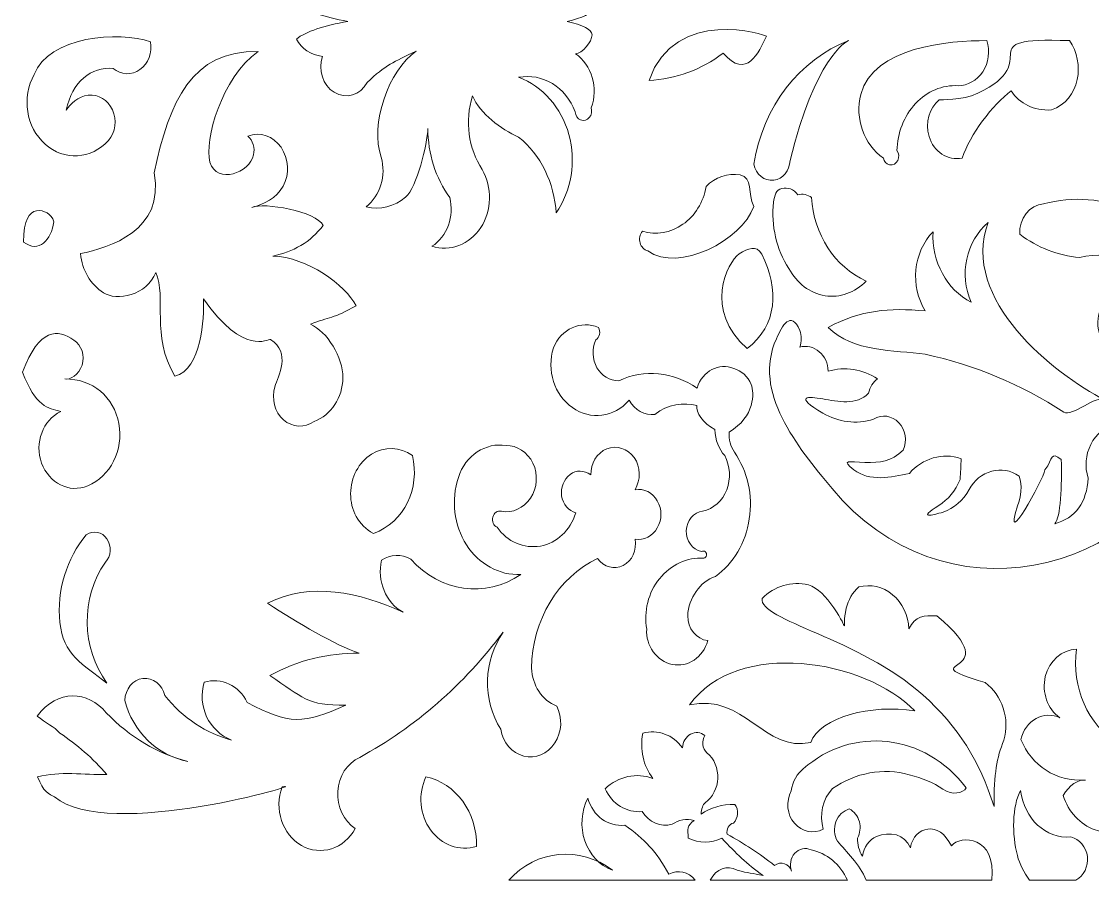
# Model space of a CAD drawing. Header units: millimetres. Extents: x -1201 to 1212, y -594 to 594.
# Drawn here: x -1201 to -465, y -594 to 0 of the extents above; entities that cross this region are included whole.
import ezdxf

# ---------------------------------------------------------------- set-up
doc = ezdxf.new("R2010")
doc.units = ezdxf.units.MM
doc.header["$MEASUREMENT"] = 0
doc.layers.add('Layer 1', color=7, linetype='Continuous')

msp = doc.modelspace()

# ---------------------------------------------------------------- linework, layer by layer
at = {"layer": 'Layer 1', "color": 250, "lineweight": 20}
for points, knots in [([(-1011.9786, -12.1983), (-1008.2227, -18.8977), (-1002.2164, -23.0857), (-994.0789, -24.0624), (-996.9584, -33.1348), (-993.9539, -44.0188), (-985.9443, -48.7646), (-977.9321, -53.7875), (-967.9166, -50.7182), (-963.4097, -42.0652), (-950.643, -29.7851), (-945.2794, -28.0216), (-929.7554, -20.4872), (-948.2811, -33.325), (-961.9104, -70.8133), (-953.6476, -93.423), (-950.1424, -105.9835), (-954.3988, -119.6596), (-963.9106, -127.4744), (-954.3988, -129.7054), (-944.6339, -127.194), (-936.8719, -120.775), (-929.3633, -114.0756), (-921.8518, -84.4926), (-921.6014, -73.6053), (-921.6014, -90.9115), (-916.3434, -107.6567), (-906.5783, -121.0556), (-903.3261, -133.8934), (-908.331, -147.8468), (-918.847, -154.5461), (-906.3279, -158.4569), (-893.0605, -153.4306), (-885.2987, -141.7083), (-877.5395, -129.986), (-877.2863, -114.0756), (-884.297, -101.7956), (-893.8116, -87.2813), (-896.3154, -68.5823), (-891.0573, -51.276), (-885.3932, -63.627), (-871.6554, -74.0244), (-859.2615, -79.4664), (-843.9909, -91.7464), (-834.7267, -111.0065), (-833.4749, -131.6592), (-822.9615, -116.3099), (-819.7066, -96.2117), (-824.7142, -77.7931), (-829.9723, -59.0909), (-842.7389, -44.5767), (-859.2615, -38.4383), (-842.9893, -35.3657), (-826.7145, -45.1344), (-820.4577, -62.1602), (-820.2072, -64.6716), (-818.7049, -66.9057), (-816.7019, -67.7408), (-814.4484, -68.5823), (-812.1949, -68.0213), (-810.6955, -66.0708), (-809.1904, -64.3943), (-808.6897, -61.6023), (-809.4407, -59.3714), (-804.1855, -45.6921), (-808.9429, -30.0623), (-820.2072, -22.2474), (-815.514, -22.2474), (-808.8372, -14.1656), (-808.8372, -9.2065), (-808.8372, -5.5221), (-815.3054, -2.4413), (-825.9325, -0.0458), (-815.3054, 2.3496), (-808.8372, 5.4298), (-808.8372, 9.1142), (-808.8372, 14.0732), (-815.514, 22.1551), (-820.2072, 22.1551), (-808.9429, 29.97), (-804.1855, 45.5998), (-809.4407, 59.279), (-808.6897, 61.5101), (-809.1904, 64.3021), (-810.6955, 65.9784), (-812.1949, 67.929), (-814.4484, 68.4899), (-816.7019, 67.6485), (-818.7049, 66.8135), (-820.2072, 64.5793), (-820.4577, 62.0678), (-826.7145, 45.0421), (-842.9893, 35.2734), (-859.2615, 38.3459), (-842.7389, 44.4844), (-829.9723, 58.9986), (-824.7142, 77.7009), (-819.7066, 96.1195), (-822.9615, 116.2175), (-833.4749, 131.5669), (-834.7267, 110.9141), (-843.9909, 91.6542), (-859.2615, 79.3741), (-871.6554, 73.932), (-885.3932, 63.5348), (-891.0573, 51.1838), (-896.3154, 68.4899), (-893.8116, 87.1889), (-884.297, 101.7033), (-877.2863, 113.9833), (-877.5395, 129.8937), (-885.2987, 141.6161), (-893.0605, 153.3384), (-906.3279, 158.3645), (-918.847, 154.4538), (-908.331, 147.7545), (-903.3261, 133.8011), (-906.5783, 120.9634), (-916.3434, 107.5644), (-921.6014, 90.8192), (-921.6014, 73.513), (-921.8518, 84.4003), (-929.3633, 113.9833), (-936.8719, 120.6828), (-944.6339, 127.1017), (-954.3988, 129.6131), (-963.9106, 127.3822), (-954.3988, 119.5674), (-950.1424, 105.8912), (-953.6476, 93.3308), (-961.9104, 70.721), (-948.2811, 33.2326), (-929.7554, 20.3949), (-945.2794, 27.9292), (-950.643, 29.6928), (-963.4097, 41.973), (-967.9166, 50.626), (-977.9321, 53.6952), (-985.9443, 48.6723), (-993.9539, 43.9266), (-996.9584, 33.0424), (-994.0789, 23.9701), (-1002.2164, 22.9934), (-1008.2227, 18.8054), (-1011.9786, 12.106), (-1005.4299, 6.8575), (-992.6745, 2.8467), (-976.6311, -0.0458), (-992.6745, -2.9385), (-1005.4299, -6.9499), (-1011.9786, -12.1983)], [0, 0, 0, 0, 0.02, 0.02, 0.02, 0.04, 0.04, 0.04, 0.06, 0.06, 0.06, 0.08, 0.08, 0.08, 0.1, 0.1, 0.1, 0.12, 0.12, 0.12, 0.14, 0.14, 0.14, 0.16, 0.16, 0.16, 0.18, 0.18, 0.18, 0.2, 0.2, 0.2, 0.22, 0.22, 0.22, 0.24, 0.24, 0.24, 0.26, 0.26, 0.26, 0.28, 0.28, 0.28, 0.3, 0.3, 0.3, 0.32, 0.32, 0.32, 0.34, 0.34, 0.34, 0.36, 0.36, 0.36, 0.38, 0.38, 0.38, 0.4, 0.4, 0.4, 0.42, 0.42, 0.42, 0.44, 0.44, 0.44, 0.46, 0.46, 0.46, 0.48, 0.48, 0.48, 0.5, 0.5, 0.5, 0.52, 0.52, 0.52, 0.54, 0.54, 0.54, 0.56, 0.56, 0.56, 0.58, 0.58, 0.58, 0.6, 0.6, 0.6, 0.62, 0.62, 0.62, 0.64, 0.64, 0.64, 0.66, 0.66, 0.66, 0.68, 0.68, 0.68, 0.7, 0.7, 0.7, 0.72, 0.72, 0.72, 0.74, 0.74, 0.74, 0.76, 0.76, 0.76, 0.78, 0.78, 0.78, 0.8, 0.8, 0.8, 0.82, 0.82, 0.82, 0.84, 0.84, 0.84, 0.86, 0.86, 0.86, 0.88, 0.88, 0.88, 0.9, 0.9, 0.9, 0.92, 0.92, 0.92, 0.94, 0.94, 0.94, 0.96, 0.96, 0.96, 0.98, 0.98, 0.98, 1, 1, 1, 1]), ([(-769.6822, 40.5317), (-751.393, 39.6355), (-733.7743, 33.0876), (-718.8238, 21.7779), (-702.3847, 40.2674), (-694.373, 21.2714), (-689.0226, 10.1975), (-688.4697, 9.0527), (-751.9256, -10.824), (-769.6822, 40.5317)], [0, 0, 0, 0, 0.33333333, 0.33333333, 0.33333333, 0.66666667, 0.66666667, 0.66666667, 1, 1, 1, 1]), ([(-769.6822, -40.6241), (-751.393, -39.7277), (-733.7743, -33.1799), (-718.8238, -21.8702), (-702.3847, -40.3598), (-694.373, -21.3637), (-689.0226, -10.2897), (-688.4697, -9.1451), (-751.9256, 10.7317), (-769.6822, -40.6241)], [0, 0, 0, 0, 0.33333333, 0.33333333, 0.33333333, 0.66666667, 0.66666667, 0.66666667, 1, 1, 1, 1]), ([(-1192.0403, -36.4555), (-1200.851, -52.2303), (-1197.6488, -72.7671), (-1184.5649, -84.3732), (-1171.4838, -95.9859), (-1152.7969, -94.7931), (-1141.0483, -81.8457), (-1136.2411, -76.0425), (-1135.1755, -68.0051), (-1138.3776, -60.8608), (-1141.3154, -54.0164), (-1147.9895, -49.8478), (-1154.9307, -50.7408), (-1161.8719, -51.3373), (-1167.4804, -56.9922), (-1170.015, -61.0092), (-1166.1451, -41.5138), (-1152.7969, -31.0971), (-1137.8462, -32.2868), (-1132.5046, -36.752), (-1125.0294, -37.3485), (-1119.4237, -33.1799), (-1113.5507, -29.0146), (-1110.8799, -21.5737), (-1112.2153, -14.1327), (-1133.6158, -6.123), (-1182.6055, -10.493), (-1192.0403, -36.4555)], [0, 0, 0, 0, 0.11111111, 0.11111111, 0.11111111, 0.22222222, 0.22222222, 0.22222222, 0.33333333, 0.33333333, 0.33333333, 0.44444444, 0.44444444, 0.44444444, 0.55555556, 0.55555556, 0.55555556, 0.66666667, 0.66666667, 0.66666667, 0.77777778, 0.77777778, 0.77777778, 0.88888889, 0.88888889, 0.88888889, 1, 1, 1, 1]), ([(-632.4588, -13.2397), (-666.3663, -26.0388), (-691.4602, -58.7782), (-697.6003, -98.217), (-696.2649, -105.2097), (-690.3919, -109.9716), (-683.9877, -109.0817), (-677.845, -108.4854), (-673.0403, -102.5306), (-672.7732, -95.6862), (-655.8709, -26.1007), (-634.3005, -13.5041), (-632.4588, -13.2397)], [0, 0, 0, 0, 0.25, 0.25, 0.25, 0.5, 0.5, 0.5, 0.75, 0.75, 0.75, 1, 1, 1, 1]), ([(-537.6833, -13.2397), (-535.2794, -20.3808), (-536.3479, -28.4181), (-540.354, -34.6693), (-544.3573, -40.6241), (-550.7642, -44.1929), (-557.305, -44.1929), (-568.1186, -43.5998), (-578.7961, -48.0617), (-586.5385, -56.399), (-594.5481, -65.0294), (-599.0884, -76.6357), (-599.3553, -88.8384), (-597.7531, -90.6278), (-597.7531, -93.3037), (-598.8212, -95.6862), (-599.8896, -97.7688), (-602.026, -98.9585), (-604.4269, -98.6619), (-606.5637, -98.0687), (-608.4303, -96.2826), (-608.7002, -93.9001), (-622.0456, -84.6731), (-628.4555, -66.8155), (-624.1823, -50.1444), (-615.7966, -17.4138), (-563.3781, -13.2397), (-537.6833, -13.2397)], [0, 0, 0, 0, 0.11111111, 0.11111111, 0.11111111, 0.22222222, 0.22222222, 0.22222222, 0.33333333, 0.33333333, 0.33333333, 0.44444444, 0.44444444, 0.44444444, 0.55555556, 0.55555556, 0.55555556, 0.66666667, 0.66666667, 0.66666667, 0.77777778, 0.77777778, 0.77777778, 0.88888889, 0.88888889, 0.88888889, 1, 1, 1, 1]), ([(-480.8183, -13.2397), (-552.7444, -10.7833), (-495.881, -26.715), (-543.7647, -49.448), (-554.7732, -54.6742), (-569.6655, -53.565), (-570.233, -54.0227), (-577.1353, -59.5842), (-580.2317, -69.643), (-577.1964, -79.0182), (-574.2585, -89.7316), (-564.3795, -95.9859), (-554.5006, -93.9001), (-549.429, -78.1252), (-533.4128, -56.9922), (-520.8631, -47.7652), (-514.9901, -56.6955), (-505.3783, -61.4573), (-493.2318, -60.8608), (-483.2193, -57.2887), (-477.6136, -49.5513), (-475.4769, -40.0276), (-473.6102, -30.8006), (-475.4769, -20.9772), (-480.8183, -13.2397)], [0, 0, 0, 0, 0.125, 0.125, 0.125, 0.25, 0.25, 0.25, 0.375, 0.375, 0.375, 0.5, 0.5, 0.5, 0.625, 0.625, 0.625, 0.75, 0.75, 0.75, 0.875, 0.875, 0.875, 1, 1, 1, 1]), ([(-993.5615, -140.1673), (-998.1659, -130.6888), (-1034.424, -124.0732), (-1042.4752, -127.8613), (-1034.3405, -125.6594), (-1025.744, -121.5133), (-1021.0953, -113.2213), (-1016.4493, -104.9357), (-1017.1476, -94.3127), (-1022.4919, -86.5398), (-1027.8335, -78.77), (-1036.8973, -75.6589), (-1045.2629, -78.77), (-1041.777, -81.8779), (-1040.3831, -87.0588), (-1041.3123, -91.7207), (-1044.2363, -104.1039), (-1066.1364, -112.3638), (-1071.4529, -96.7501), (-1075.1697, -81.8553), (-1063.677, -38.7316), (-1038.1992, -20.6548), (-1083.9777, -20.1389), (-1099.0229, -54.3324), (-1109.7115, -104.0717), (-1102.0164, -143.8232), (-1140.5364, -155.4521), (-1160.2888, -159.5981), (-1159.126, -170.9947), (-1153.3171, -180.8409), (-1144.4869, -186.5408), (-1135.6568, -192.2375), (-1114.4827, -188.5364), (-1108.5292, -172.4424), (-1100.8592, -190.0614), (-1112.196, -215.4243), (-1095.4564, -243.7953), (-1077.1033, -239.0334), (-1075.1668, -203.9599), (-1075.8653, -190.6159), (-1047.8947, -230.2901), (-1031.5947, -218.068), (-1029.7363, -218.587), (-1015.3088, -227.4917), (-1024.5812, -243.8179), (-1026.6732, -251.0492), (-1029.2301, -259.338), (-1026.907, -268.4038), (-1020.8645, -273.8426), (-1014.5909, -279.0266), (-1006.2254, -279.5426), (-999.7182, -274.8807), (-988.0976, -270.4768), (-980.1994, -258.5578), (-979.9658, -244.8301), (-979.7348, -231.0993), (-990.9325, -212.7903), (-1002.3193, -208.1284), (-989.6696, -202.9508), (-986.1641, -204.4144), (-970.8267, -195.3454), (-978.4494, -181.1923), (-1004.3641, -161.9289), (-1028.1839, -161.281), (-1014.3572, -158.56), (-1002.0411, -151.5673), (-993.5615, -140.1673)], [0, 0, 0, 0, 0.04545455, 0.04545455, 0.04545455, 0.09090909, 0.09090909, 0.09090909, 0.13636364, 0.13636364, 0.13636364, 0.18181818, 0.18181818, 0.18181818, 0.22727273, 0.22727273, 0.22727273, 0.27272727, 0.27272727, 0.27272727, 0.31818182, 0.31818182, 0.31818182, 0.36363636, 0.36363636, 0.36363636, 0.40909091, 0.40909091, 0.40909091, 0.45454545, 0.45454545, 0.45454545, 0.5, 0.5, 0.5, 0.54545455, 0.54545455, 0.54545455, 0.59090909, 0.59090909, 0.59090909, 0.63636364, 0.63636364, 0.63636364, 0.68181818, 0.68181818, 0.68181818, 0.72727273, 0.72727273, 0.72727273, 0.77272727, 0.77272727, 0.77272727, 0.81818182, 0.81818182, 0.81818182, 0.86363636, 0.86363636, 0.86363636, 0.90909091, 0.90909091, 0.90909091, 0.95454545, 0.95454545, 0.95454545, 1, 1, 1, 1]), ([(-697.7449, -127.1262), (-702.0181, -118.7955), (-698.4014, -106.9958), (-706.9451, -105.5065), (-715.4888, -104.0201), (-724.2994, -106.9958), (-730.4394, -113.5437), (-732.3088, -124.2602), (-738.1817, -133.7839), (-746.4582, -139.4387), (-754.7349, -145.3933), (-764.8781, -146.8796), (-774.2231, -144.2004), (-776.0926, -146.2862), (-776.6267, -149.5587), (-775.8255, -152.2378), (-775.0243, -154.9169), (-773.1574, -156.9996), (-770.4867, -157.7443), (-749.3933, -172.7745), (-705.8045, -150.6419), (-697.7449, -127.1262)], [0, 0, 0, 0, 0.14285714, 0.14285714, 0.14285714, 0.28571429, 0.28571429, 0.28571429, 0.42857143, 0.42857143, 0.42857143, 0.57142857, 0.57142857, 0.57142857, 0.71428571, 0.71428571, 0.71428571, 0.85714286, 0.85714286, 0.85714286, 1, 1, 1, 1]), ([(-387.9012, -278.2336), (-373.3762, -245.317), (-374.5613, -205.5622), (-392.4471, -173.3709), (-414.8731, -133.4872), (-457.5912, -114.1402), (-498.7042, -125.4499), (-508.3161, -126.0463), (-515.5243, -135.5699), (-514.9901, -146.2862), (-502.7076, -155.5134), (-488.8251, -160.8683), (-473.8745, -162.3578), (-450.65, -155.81), (-426.6216, -168.0126), (-415.9414, -192.1215), (-421.2829, -185.5738), (-429.0252, -182.3013), (-437.0319, -182.5978), (-444.7772, -183.191), (-452.2496, -187.0631), (-457.324, -193.9075), (-461.3275, -199.859), (-462.3958, -207.5998), (-460.2591, -214.744), (-458.1226, -221.8851), (-453.3179, -227.2435), (-446.9109, -229.6259), (-421.3496, -240.1168), (-415.5769, -290.8007), (-440.771, -309.9865), (-436.7648, -304.6283), (-435.6992, -297.7869), (-437.2991, -290.9394), (-438.9014, -284.3915), (-443.4417, -279.0332), (-449.0476, -276.9506), (-456.2559, -278.4367), (-462.6628, -283.4985), (-466.1321, -290.6395), (-469.8712, -297.7869), (-470.4052, -306.1177), (-468.0015, -313.8585), (-468.8028, -330.2266), (-476.8214, -341.5953), (-490.9708, -345.1675), (-486.8823, -341.0999), (-485.8255, -318.5493), (-486.4932, -300.9884), (-494.102, -295.3336), (-491.763, -300.1663), (-497.6358, -308.2036), (-498.6009, -314.2885), (-527.2438, -366.7971), (-516.5897, -332.9057), (-513.6547, -326.3578), (-513.3878, -319.2167), (-515.3907, -312.369), (-521.1301, -308.5003), (-527.8043, -307.3075), (-534.2112, -309.0934), (-540.8853, -310.8828), (-546.494, -315.3448), (-549.6987, -321.596), (-553.902, -329.2978), (-560.2774, -334.7451), (-567.522, -337.107), (-575.1966, -339.6091), (-585.6573, -341.8931), (-570.6741, -332.6706), (-564.2692, -328.7279), (-559.0601, -322.5258), (-555.9696, -314.7484), (-555.5718, -309.9865), (-555.3018, -305.2247), (-555.3018, -300.4628), (-567.8514, -295.9976), (-581.7339, -300.1663), (-590.8117, -310.5829), (-603.4248, -313.4845), (-618.2147, -316.3587), (-628.8797, -308.1142), (-638.297, -300.8347), (-632.2068, -302.7491), (-621.3521, -303.0074), (-610.782, -303.259), (-603.3161, -302.7141), (-595.0822, -294.5115), (-592.1472, -288.2602), (-593.4797, -280.5195), (-598.02, -275.7577), (-602.8246, -270.6992), (-609.7658, -269.8062), (-615.3743, -273.3784), (-627.27, -277.014), (-639.7188, -275.4233), (-650.2407, -269.1571), (-670.5291, -257.0746), (-660.5054, -257.6111), (-650.2946, -259.4345), (-639.9632, -261.2795), (-626.9188, -263.9101), (-618.8436, -255.5208), (-618.0423, -251.3522), (-615.6387, -247.7833), (-612.7037, -245.6973), (-622.8469, -238.8497), (-635.1295, -237.0668), (-646.611, -240.3392), (-646.611, -234.9841), (-649.012, -230.2191), (-652.7511, -226.9468), (-656.4872, -223.6713), (-661.5588, -222.4817), (-666.0992, -223.8195), (-664.7638, -220.0991), (-664.7638, -215.9337), (-666.0992, -212.3616), (-672.4617, -198.1695), (-678.0981, -209.0441), (-682.1764, -218.0776), (-698.7241, -254.7116), (-667.9659, -291.9807), (-643.9402, -321.0028), (-568.6585, -411.7833), (-435.0039, -384.9825), (-387.9012, -278.2336)], [0, 0, 0, 0, 0.02380952, 0.02380952, 0.02380952, 0.04761905, 0.04761905, 0.04761905, 0.07142857, 0.07142857, 0.07142857, 0.0952381, 0.0952381, 0.0952381, 0.11904762, 0.11904762, 0.11904762, 0.14285714, 0.14285714, 0.14285714, 0.16666667, 0.16666667, 0.16666667, 0.19047619, 0.19047619, 0.19047619, 0.21428571, 0.21428571, 0.21428571, 0.23809524, 0.23809524, 0.23809524, 0.26190476, 0.26190476, 0.26190476, 0.28571429, 0.28571429, 0.28571429, 0.30952381, 0.30952381, 0.30952381, 0.33333333, 0.33333333, 0.33333333, 0.35714286, 0.35714286, 0.35714286, 0.38095238, 0.38095238, 0.38095238, 0.4047619, 0.4047619, 0.4047619, 0.42857143, 0.42857143, 0.42857143, 0.45238095, 0.45238095, 0.45238095, 0.47619048, 0.47619048, 0.47619048, 0.5, 0.5, 0.5, 0.52380952, 0.52380952, 0.52380952, 0.54761905, 0.54761905, 0.54761905, 0.57142857, 0.57142857, 0.57142857, 0.5952381, 0.5952381, 0.5952381, 0.61904762, 0.61904762, 0.61904762, 0.64285714, 0.64285714, 0.64285714, 0.66666667, 0.66666667, 0.66666667, 0.69047619, 0.69047619, 0.69047619, 0.71428571, 0.71428571, 0.71428571, 0.73809524, 0.73809524, 0.73809524, 0.76190476, 0.76190476, 0.76190476, 0.78571429, 0.78571429, 0.78571429, 0.80952381, 0.80952381, 0.80952381, 0.83333333, 0.83333333, 0.83333333, 0.85714286, 0.85714286, 0.85714286, 0.88095238, 0.88095238, 0.88095238, 0.9047619, 0.9047619, 0.9047619, 0.92857143, 0.92857143, 0.92857143, 0.95238095, 0.95238095, 0.95238095, 0.97619048, 0.97619048, 0.97619048, 1, 1, 1, 1]), ([(-684.2521, -124.2602), (-683.1837, -119.795), (-682.6524, -115.6264), (-678.3791, -114.7366), (-674.3757, -113.8436), (-670.1025, -115.3297), (-667.4319, -119.1986), (-664.2297, -118.0089), (-660.4935, -119.1986), (-658.0897, -120.9846), (-656.7544, -145.9865), (-642.0708, -168.9057), (-620.4459, -178.4293), (-628.1884, -186.4666), (-638.5988, -190.0389), (-648.7449, -188.5494), (-659.1581, -186.7633), (-668.2329, -179.9188), (-673.5746, -169.7987), (-682.1181, -156.7029), (-685.8544, -140.3317), (-684.2521, -124.2602)], [0, 0, 0, 0, 0.14285714, 0.14285714, 0.14285714, 0.28571429, 0.28571429, 0.28571429, 0.42857143, 0.42857143, 0.42857143, 0.57142857, 0.57142857, 0.57142857, 0.71428571, 0.71428571, 0.71428571, 0.85714286, 0.85714286, 0.85714286, 1, 1, 1, 1]), ([(-1199.382, -151.6413), (-1199.2486, -136.1663), (-1195.5122, -131.1046), (-1190.4378, -130.2116), (-1185.3662, -129.3186), (-1180.2944, -132.2975), (-1178.5585, -137.6525), (-1180.2944, -150.1551), (-1188.8354, -159.6787), (-1199.382, -151.6413)], [0, 0, 0, 0, 0.33333333, 0.33333333, 0.33333333, 0.66666667, 0.66666667, 0.66666667, 1, 1, 1, 1]), ([(-646.5915, -210.2273), (-623.9012, -198.3211), (-604.9612, -196.5867), (-579.8672, -198.9692), (-590.5447, -182.0014), (-588.141, -158.489), (-574.5257, -144.5003), (-575.5941, -165.0369), (-565.1808, -184.3839), (-548.3636, -193.0145), (-556.9072, -173.9673), (-551.8326, -151.0481), (-536.6149, -138.2491), (-556.4731, -191.0382), (-490.9451, -242.5702), (-456.7593, -260.0859), (-462.0146, -256.1817), (-479.152, -272.0049), (-484.6076, -268.478), (-514.0665, -249.4436), (-546.3019, -236.0157), (-579.8672, -228.7328), (-601.3334, -225.5701), (-629.4819, -227.6174), (-646.5915, -210.2273)], [0, 0, 0, 0, 0.125, 0.125, 0.125, 0.25, 0.25, 0.25, 0.375, 0.375, 0.375, 0.5, 0.5, 0.5, 0.625, 0.625, 0.625, 0.75, 0.75, 0.75, 0.875, 0.875, 0.875, 1, 1, 1, 1]), ([(-692.1642, -159.8688), (-680.1514, -184.2744), (-681.584, -208.7893), (-702.1405, -224.8642), (-732.167, -198.4792), (-716.1062, -165.6883), (-707.724, -159.6754), (-701.3142, -156.1066), (-696.1674, -153.321), (-692.1642, -159.8688)], [0, 0, 0, 0, 0.33333333, 0.33333333, 0.33333333, 0.66666667, 0.66666667, 0.66666667, 1, 1, 1, 1]), ([(-714.6876, -282.3087), (-714.9545, -287.0705), (-713.8861, -292.1291), (-710.9511, -295.9976), (-702.1405, -309.0934), (-698.1343, -325.4648), (-700.8051, -341.8362), (-703.2087, -358.2074), (-711.7524, -372.4928), (-724.0323, -381.4231), (-734.7125, -384.9953), (-742.4549, -396.0051), (-743.1226, -408.5077), (-743.2534, -417.1383), (-737.1136, -424.5792), (-729.3709, -425.4723), (-732.576, -437.0818), (-742.9862, -443.9262), (-753.6666, -441.8436), (-764.344, -439.7609), (-772.0892, -428.7478), (-771.2881, -417.5864), (-773.4218, -405.532), (-770.2196, -392.4362), (-762.4772, -382.9094), (-754.7349, -373.3859), (-743.5206, -368.0276), (-732.0419, -368.9206), (-730.9734, -368.6241), (-730.4394, -368.0276), (-730.1723, -366.838), (-729.9053, -365.945), (-730.4394, -365.0519), (-730.9734, -364.4555), (-731.7748, -363.8622), (-732.8431, -363.8622), (-733.6442, -364.1588), (-739.7841, -362.9692), (-744.3216, -357.0145), (-744.0546, -349.8735), (-743.7903, -343.0257), (-738.9829, -337.3708), (-732.8431, -336.4779), (-725.3676, -334.9916), (-719.2277, -329.3368), (-716.2899, -321.8959), (-713.3521, -314.1551), (-713.8861, -305.5246), (-717.6252, -298.3803), (-721.8957, -293.915), (-724.0323, -287.667), (-724.433, -280.3711), (-732.7094, -276.2057), (-737.464, -268.3942), (-736.9187, -263.9644), (-745.39, -261.7689), (-757.1358, -262.6619), (-765.6796, -270.1028), (-772.6234, -270.9959), (-779.5617, -267.1271), (-783.3008, -260.2825), (-793.7139, -272.1887), (-809.7301, -274.2713), (-822.2799, -265.341), (-834.8268, -256.7104), (-840.1683, -239.746), (-835.3611, -224.2677), (-830.0196, -211.1719), (-816.4071, -205.2173), (-804.3913, -210.2789), (-803.5901, -211.7651), (-803.326, -213.2546), (-803.5901, -215.0407), (-804.1244, -216.8268), (-804.9257, -218.0163), (-806.2609, -218.9095), (-808.9289, -224.8642), (-808.6645, -232.3049), (-805.4598, -237.9598), (-802.2547, -243.6147), (-796.6489, -246.887), (-790.5091, -246.887), (-772.8876, -238.8497), (-752.8654, -240.9355), (-736.7128, -251.9454), (-732.8431, -240.0426), (-721.6286, -234.3877), (-711.4854, -238.5531), (-706.1439, -240.0426), (-701.8733, -243.9112), (-699.4698, -249.5662), (-697.3358, -255.2211), (-696.7183, -271.4407), (-714.6876, -282.3087)], [0, 0, 0, 0, 0.03225806, 0.03225806, 0.03225806, 0.06451613, 0.06451613, 0.06451613, 0.09677419, 0.09677419, 0.09677419, 0.12903226, 0.12903226, 0.12903226, 0.16129032, 0.16129032, 0.16129032, 0.19354839, 0.19354839, 0.19354839, 0.22580645, 0.22580645, 0.22580645, 0.25806452, 0.25806452, 0.25806452, 0.29032258, 0.29032258, 0.29032258, 0.32258065, 0.32258065, 0.32258065, 0.35483871, 0.35483871, 0.35483871, 0.38709677, 0.38709677, 0.38709677, 0.41935484, 0.41935484, 0.41935484, 0.4516129, 0.4516129, 0.4516129, 0.48387097, 0.48387097, 0.48387097, 0.51612903, 0.51612903, 0.51612903, 0.5483871, 0.5483871, 0.5483871, 0.58064516, 0.58064516, 0.58064516, 0.61290323, 0.61290323, 0.61290323, 0.64516129, 0.64516129, 0.64516129, 0.67741935, 0.67741935, 0.67741935, 0.70967742, 0.70967742, 0.70967742, 0.74193548, 0.74193548, 0.74193548, 0.77419355, 0.77419355, 0.77419355, 0.80645161, 0.80645161, 0.80645161, 0.83870968, 0.83870968, 0.83870968, 0.87096774, 0.87096774, 0.87096774, 0.90322581, 0.90322581, 0.90322581, 0.93548387, 0.93548387, 0.93548387, 0.96774194, 0.96774194, 0.96774194, 1, 1, 1, 1]), ([(-1200.0497, -240.9355), (-1191.239, -264.7445), (-1182.4312, -265.9375), (-1173.8875, -268.0201), (-1186.1674, -273.9748), (-1192.0403, -289.7497), (-1186.9685, -303.4419), (-1181.8969, -317.4274), (-1168.0147, -324.2751), (-1155.3313, -319.2167), (-1139.713, -312.6656), (-1130.638, -294.5115), (-1133.84, -276.3541), (-1137.3121, -258.2), (-1151.9957, -245.4007), (-1171.0832, -245.6973), (-1167.4804, -246.5905), (-1161.3377, -242.7216), (-1159.2039, -236.1706), (-1157.0673, -229.6259), (-1159.471, -222.4817), (-1164.9433, -219.061), (-1175.4872, -211.1719), (-1188.8354, -210.5754), (-1200.0497, -240.9355)], [0, 0, 0, 0, 0.125, 0.125, 0.125, 0.25, 0.25, 0.25, 0.375, 0.375, 0.375, 0.5, 0.5, 0.5, 0.625, 0.625, 0.625, 0.75, 0.75, 0.75, 0.875, 0.875, 0.875, 1, 1, 1, 1]), ([(-779.2752, -321.825), (-773.1574, -320.69), (-767.293, -323.8142), (-763.9767, -329.4979), (-760.6635, -335.185), (-760.6635, -342.2907), (-763.9767, -347.9777), (-767.293, -353.6615), (-773.1574, -356.7856), (-779.2752, -355.7927), (-778.001, -363.3239), (-781.3145, -370.7163), (-787.4321, -373.8405), (-793.5527, -376.9677), (-800.6913, -374.9785), (-805.0257, -369.011), (-832.0504, -381.8004), (-849.8972, -411.361), (-850.4063, -444.3324), (-849.8972, -455.987), (-843.2676, -466.5037), (-833.0715, -470.482), (-828.9902, -478.4421), (-829.5021, -488.3913), (-834.3455, -495.7805), (-839.445, -503.4535), (-847.6047, -506.8645), (-855.7617, -504.8753), (-863.9186, -502.6024), (-870.039, -495.4968), (-871.5693, -486.4021), (-884.3166, -466.22), (-883.5515, -438.9323), (-869.786, -419.6046), (-896.8106, -455.7034), (-930.4622, -484.9803), (-968.4508, -505.7297), (-977.1196, -509.7081), (-982.9843, -518.8062), (-983.4962, -529.0357), (-984.2585, -539.5524), (-979.4148, -549.2178), (-971.511, -554.6179), (-979.1617, -568.5454), (-995.2224, -573.6652), (-1008.4817, -566.2726), (-1021.7379, -558.5964), (-1027.3465, -541.2611), (-1021.7379, -525.9085), (-999.874, -521.7883), (-1141.7105, -563.9384), (-1178.0244, -532.7305), (-1181.8497, -531.0249), (-1185.9281, -529.3195), (-1189.7535, -519.0898), (-1174.2018, -515.1081), (-1158.1385, -517.6681), (-1142.0777, -517.523), (-1151.7647, -506.2971), (-1162.7288, -496.9186), (-1174.455, -488.9586), (-1178.5363, -484.4129), (-1184.1448, -482.1367), (-1190.0094, -477.304), (-1175.9851, -458.547), (-1155.081, -459.6818), (-1142.5868, -475.0311), (-1126.5233, -491.8022), (-1106.8934, -503.4535), (-1086.4954, -508.4281), (-1107.9142, -504.3079), (-1124.2281, -488.1075), (-1129.8395, -466.5037), (-1129.5836, -458.8307), (-1124.2281, -452.2925), (-1117.3454, -451.4381), (-1110.4626, -450.8707), (-1104.0891, -455.7034), (-1102.3029, -463.0927), (-1090.0648, -478.7257), (-1073.4922, -489.5292), (-1056.4105, -493.7913), (-1072.2181, -487.8238), (-1080.1218, -470.1983), (-1075.2783, -453.9979), (-1063.552, -450.587), (-1051.3137, -456.274), (-1045.7051, -467.9254), (-1017.1476, -483.2748), (-1006.7512, -483.0845), (-977.9431, -469.7245), (-1004.4559, -470.5787), (-1007.7164, -464.2308), (-1030.1509, -449.4489), (-1011.0298, -438.9323), (-989.867, -433.8159), (-968.7068, -434.0996), (-985.8052, -428.4351), (-1010.9381, -413.3598), (-1031.681, -399.8192), (-1002.1051, -384.7536), (-968.4508, -392.317), (-938.6218, -405.9608), (-950.604, -399.4226), (-956.7246, -384.6407), (-953.4112, -370.1458), (-947.2908, -366.1674), (-939.6428, -365.8837), (-933.2693, -369.5783), (-913.1273, -392.0332), (-882.0212, -396.2953), (-857.801, -380.095), (-872.5874, -380.6623), (-886.6117, -372.9893), (-895.0247, -359.6291), (-903.6934, -346.269), (-905.7326, -328.9306), (-900.6332, -313.2975), (-895.7897, -298.2319), (-881.7682, -289.1372), (-867.8719, -291.4132), (-860.352, -291.1295), (-853.2133, -295.9591), (-849.388, -303.6321), (-845.8188, -311.3084), (-846.3279, -320.69), (-851.1714, -327.5088), (-855.7617, -334.6176), (-863.4096, -338.0285), (-871.06, -336.6068), (-873.6084, -336.0361), (-876.4128, -337.7417), (-876.9219, -340.5853), (-877.6897, -343.4287), (-876.6687, -346.5561), (-874.1175, -347.5491), (-866.9789, -357.64), (-855.7617, -362.4726), (-844.2886, -360.4803), (-833.0715, -358.4911), (-823.6375, -349.6799), (-820.0683, -337.7417), (-824.9117, -336.3199), (-828.737, -331.7741), (-829.7552, -326.0901), (-830.5231, -320.4064), (-828.228, -314.7193), (-823.8935, -311.3084), (-819.8123, -308.1811), (-814.2036, -308.1811), (-809.6134, -311.592), (-809.8692, -303.9158), (-805.5376, -296.5264), (-798.652, -293.6861), (-792.0224, -291.1295), (-784.3746, -293.4025), (-779.7872, -299.6536), (-775.4526, -306.192), (-775.1967, -315.003), (-779.2752, -321.825)], [0, 0, 0, 0, 0.01886792, 0.01886792, 0.01886792, 0.03773585, 0.03773585, 0.03773585, 0.05660377, 0.05660377, 0.05660377, 0.0754717, 0.0754717, 0.0754717, 0.09433962, 0.09433962, 0.09433962, 0.11320755, 0.11320755, 0.11320755, 0.13207547, 0.13207547, 0.13207547, 0.1509434, 0.1509434, 0.1509434, 0.16981132, 0.16981132, 0.16981132, 0.18867925, 0.18867925, 0.18867925, 0.20754717, 0.20754717, 0.20754717, 0.22641509, 0.22641509, 0.22641509, 0.24528302, 0.24528302, 0.24528302, 0.26415094, 0.26415094, 0.26415094, 0.28301887, 0.28301887, 0.28301887, 0.30188679, 0.30188679, 0.30188679, 0.32075472, 0.32075472, 0.32075472, 0.33962264, 0.33962264, 0.33962264, 0.35849057, 0.35849057, 0.35849057, 0.37735849, 0.37735849, 0.37735849, 0.39622642, 0.39622642, 0.39622642, 0.41509434, 0.41509434, 0.41509434, 0.43396226, 0.43396226, 0.43396226, 0.45283019, 0.45283019, 0.45283019, 0.47169811, 0.47169811, 0.47169811, 0.49056604, 0.49056604, 0.49056604, 0.50943396, 0.50943396, 0.50943396, 0.52830189, 0.52830189, 0.52830189, 0.54716981, 0.54716981, 0.54716981, 0.56603774, 0.56603774, 0.56603774, 0.58490566, 0.58490566, 0.58490566, 0.60377358, 0.60377358, 0.60377358, 0.62264151, 0.62264151, 0.62264151, 0.64150943, 0.64150943, 0.64150943, 0.66037736, 0.66037736, 0.66037736, 0.67924528, 0.67924528, 0.67924528, 0.69811321, 0.69811321, 0.69811321, 0.71698113, 0.71698113, 0.71698113, 0.73584906, 0.73584906, 0.73584906, 0.75471698, 0.75471698, 0.75471698, 0.77358491, 0.77358491, 0.77358491, 0.79245283, 0.79245283, 0.79245283, 0.81132075, 0.81132075, 0.81132075, 0.83018868, 0.83018868, 0.83018868, 0.8490566, 0.8490566, 0.8490566, 0.86792453, 0.86792453, 0.86792453, 0.88679245, 0.88679245, 0.88679245, 0.90566038, 0.90566038, 0.90566038, 0.9245283, 0.9245283, 0.9245283, 0.94339623, 0.94339623, 0.94339623, 0.96226415, 0.96226415, 0.96226415, 0.98113208, 0.98113208, 0.98113208, 1, 1, 1, 1]), ([(-932.1814, -298.1772), (-926.9318, -320.7899), (-937.6704, -343.9349), (-959.0253, -351.9143), (-969.405, -346.0627), (-974.894, -335.6848), (-974.6548, -324.5137), (-974.6548, -313.3427), (-969.1658, -302.9646), (-960.3384, -297.3777), (-951.5082, -292.058), (-940.7724, -292.3257), (-932.1814, -298.1772)], [0, 0, 0, 0, 0.25, 0.25, 0.25, 0.5, 0.5, 0.5, 0.75, 0.75, 0.75, 1, 1, 1, 1]), ([(-1142.1167, -454.6428), (-1158.6698, -441.8436), (-1172.2851, -434.9991), (-1174.4217, -412.9728), (-1176.5554, -390.9468), (-1169.8813, -368.9206), (-1156.2661, -352.7009), (-1151.4614, -349.5736), (-1145.3187, -350.7665), (-1142.1167, -355.5283), (-1138.6447, -360.5867), (-1139.1789, -367.4312), (-1143.1849, -371.5997), (-1160.2722, -396.0051), (-1159.7352, -430.5339), (-1142.1167, -454.6428)], [0, 0, 0, 0, 0.2, 0.2, 0.2, 0.4, 0.4, 0.4, 0.6, 0.6, 0.6, 0.8, 0.8, 0.8, 1, 1, 1, 1]), ([(-532.6312, -539.4847), (-532.7534, -516.5622), (-530.6919, -505.949), (-525.9375, -493.93), (-521.6641, -479.0513), (-527.0029, -462.9766), (-538.7514, -454.3428), (-594.3453, -436.9946), (-519.7643, -452.0768), (-571.8549, -408.5077), (-580.9326, -407.9145), (-586.5385, -408.5077), (-591.0789, -417.4348), (-591.3431, -408.211), (-595.6164, -399.5774), (-602.2904, -393.9226), (-608.9646, -388.2677), (-617.5081, -386.4815), (-625.5176, -388.5643), (-629.8728, -392.4161), (-632.7912, -397.5857), (-634.1315, -403.2788), (-637.8469, -419.0598), (-631.2891, -419.4693), (-642.7533, -402.8334), (-647.8199, -395.4816), (-653.8336, -389.0324), (-660.2235, -387.078), (-671.7049, -384.3989), (-683.4536, -387.9711), (-691.9944, -396.6016), (-694.3592, -411.4511), (-624.9139, -423.9086), (-581.5309, -462.7574), (-556.8347, -484.8707), (-542.8217, -507.7254), (-532.6312, -539.4847)], [0, 0, 0, 0, 0.08333333, 0.08333333, 0.08333333, 0.16666667, 0.16666667, 0.16666667, 0.25, 0.25, 0.25, 0.33333333, 0.33333333, 0.33333333, 0.41666667, 0.41666667, 0.41666667, 0.5, 0.5, 0.5, 0.58333333, 0.58333333, 0.58333333, 0.66666667, 0.66666667, 0.66666667, 0.75, 0.75, 0.75, 0.83333333, 0.83333333, 0.83333333, 0.91666667, 0.91666667, 0.91666667, 1, 1, 1, 1]), ([(-587.0756, -473.6898), (-621.4308, -438.223), (-708.9287, -423.9924), (-741.829, -469.5825), (-704.6721, -461.1262), (-690.0636, -502.8249), (-658.6238, -495.4194), (-651.8859, -477.8037), (-617.1103, -469.0861), (-587.0756, -473.6898)], [0, 0, 0, 0, 0.33333333, 0.33333333, 0.33333333, 0.66666667, 0.66666667, 0.66666667, 1, 1, 1, 1]), ([(-435.4267, -576.4442), (-425.214, -569.6094), (-424.8021, -550.7684), (-425.2, -540.9967), (-425.9345, -523.0424), (-434.2304, -506.4486), (-447.4063, -496.1127), (-468.1461, -483.5971), (-479.6137, -457.483), (-475.9525, -431.3689), (-485.9566, -431.6398), (-494.7425, -439.2579), (-497.4272, -450.1388), (-499.867, -461.0198), (-495.9638, -472.4455), (-487.4231, -478.4324), (-492.5448, -475.9822), (-498.6456, -476.253), (-503.7702, -478.974), (-508.8947, -481.9658), (-512.798, -487.1339), (-514.264, -493.3916), (-506.6969, -511.3458), (-490.3496, -522.4976), (-469.8544, -521.2756), (-474.2444, -520.5954), (-481.3219, -524.9445), (-485.2252, -531.8824), (-481.5668, -543.1729), (-473.5129, -551.8776), (-463.2666, -555.4142), (-458.3841, -556.2299), (-454.4808, -560.3115), (-453.5045, -565.7502), (-453.7047, -568.9743), (-461.3246, -593.7731), (-435.4267, -576.4442)], [0, 0, 0, 0, 0.08333333, 0.08333333, 0.08333333, 0.16666667, 0.16666667, 0.16666667, 0.25, 0.25, 0.25, 0.33333333, 0.33333333, 0.33333333, 0.41666667, 0.41666667, 0.41666667, 0.5, 0.5, 0.5, 0.58333333, 0.58333333, 0.58333333, 0.66666667, 0.66666667, 0.66666667, 0.75, 0.75, 0.75, 0.83333333, 0.83333333, 0.83333333, 0.91666667, 0.91666667, 0.91666667, 1, 1, 1, 1]), ([(-551.7324, -526.5855), (-580.1482, -489.1682), (-630.1219, -483.7068), (-663.6844, -513.6123), (-667.8463, -516.4817), (-671.2794, -522.4878), (-672.0111, -528.7713), (-675.6861, -535.8706), (-674.9517, -545.1555), (-669.8076, -550.8911), (-664.6637, -556.9004), (-656.579, -558.5383), (-649.9635, -554.9855), (-652.9041, -545.1555), (-650.453, -534.2296), (-643.5953, -527.1304), (-627.9158, -516.2044), (-608.8088, -512.6547), (-590.9258, -517.5713), (-581.8619, -520.0312), (-574.3169, -522.9748), (-567.846, -527.527), (-561.3723, -532.0759), (-553.8022, -530.3254), (-551.7324, -526.5855)], [0, 0, 0, 0, 0.125, 0.125, 0.125, 0.25, 0.25, 0.25, 0.375, 0.375, 0.375, 0.5, 0.5, 0.5, 0.625, 0.625, 0.625, 0.75, 0.75, 0.75, 0.875, 0.875, 0.875, 1, 1, 1, 1]), ([(-633.4048, -590.0461), (-633.4048, -590.0461), (-727.6129, -590.0461), (-727.6129, -590.0461), (-723.3395, -582.0313), (-716.2816, -579.3586), (-709.0817, -583.2243), (-701.6064, -585.6035), (-698.6684, -584.8652), (-691.1931, -586.9479), (-702.9389, -578.6139), (-709.6158, -571.9113), (-719.7592, -561.1981), (-726.9673, -564.7702), (-735.2467, -564.7702), (-742.7193, -561.1981), (-742.9862, -554.9467), (-743.7903, -552.5675), (-738.7159, -548.9953), (-743.7903, -547.5058), (-749.3933, -548.399), (-753.6666, -551.6744), (-761.6761, -553.7571), (-769.6856, -550.185), (-774.4901, -542.8923), (-785.1702, -543.9337), (-795.0466, -537.6825), (-799.8541, -527.2658), (-790.7761, -518.6352), (-778.2292, -515.9562), (-767.0147, -520.1248), (-773.6887, -511.491), (-776.0926, -500.1813), (-773.9586, -489.1682), (-763.8126, -486.1925), (-753.1324, -490.0612), (-746.7253, -499.1398), (-746.4582, -495.1229), (-744.3216, -491.5508), (-741.1196, -489.7646), (-737.9146, -487.9785), (-734.1757, -488.2751), (-731.2406, -490.6576), (-733.6442, -494.2298), (-733.1101, -499.588), (-729.9053, -502.5638), (-724.8336, -506.7292), (-722.1628, -513.2802), (-722.4298, -520.1248), (-722.6969, -526.6726), (-725.9017, -532.9207), (-730.9734, -536.7926), (-732.8431, -538.2789), (-733.6442, -541.2579), (-733.9113, -544.6784), (-727.7686, -540.3615), (-719.2277, -537.6825), (-710.6813, -537.9823), (-707.7462, -541.8511), (-708.2804, -547.5058), (-711.7524, -550.7814), (-714.6876, -551.6744), (-716.557, -554.9467), (-716.0229, -558.5188), (-704.5442, -564.7702), (-693.5968, -571.9113), (-683.4536, -579.9486), (-681.3169, -578.4625), (-678.9132, -577.866), (-676.5096, -578.759), (-674.3757, -579.3555), (-672.5063, -581.4381), (-671.7049, -583.8207), (-673.3047, -579.652), (-672.5063, -574.8902), (-669.5684, -571.6147), (-666.6306, -568.3423), (-662.0932, -567.4495), (-658.3567, -569.2354), (-647.685, -571.3148), (-638.3455, -579.046), (-633.4048, -590.0461)], [0, 0, 0, 0, 0.03703704, 0.03703704, 0.03703704, 0.07407407, 0.07407407, 0.07407407, 0.11111111, 0.11111111, 0.11111111, 0.14814815, 0.14814815, 0.14814815, 0.18518519, 0.18518519, 0.18518519, 0.22222222, 0.22222222, 0.22222222, 0.25925926, 0.25925926, 0.25925926, 0.2962963, 0.2962963, 0.2962963, 0.33333333, 0.33333333, 0.33333333, 0.37037037, 0.37037037, 0.37037037, 0.40740741, 0.40740741, 0.40740741, 0.44444444, 0.44444444, 0.44444444, 0.48148148, 0.48148148, 0.48148148, 0.51851852, 0.51851852, 0.51851852, 0.55555556, 0.55555556, 0.55555556, 0.59259259, 0.59259259, 0.59259259, 0.62962963, 0.62962963, 0.62962963, 0.66666667, 0.66666667, 0.66666667, 0.7037037, 0.7037037, 0.7037037, 0.74074074, 0.74074074, 0.74074074, 0.77777778, 0.77777778, 0.77777778, 0.81481481, 0.81481481, 0.81481481, 0.85185185, 0.85185185, 0.85185185, 0.88888889, 0.88888889, 0.88888889, 0.92592593, 0.92592593, 0.92592593, 0.96296296, 0.96296296, 0.96296296, 1, 1, 1, 1]), ([(-922.9283, -519.0833), (-902.3719, -523.397), (-887.6884, -543.6372), (-888.2226, -566.8529), (-899.9684, -570.4251), (-912.2511, -565.9599), (-919.7264, -555.5432), (-927.2015, -545.4232), (-928.537, -530.838), (-922.9283, -519.0833)], [0, 0, 0, 0, 0.33333333, 0.33333333, 0.33333333, 0.66666667, 0.66666667, 0.66666667, 1, 1, 1, 1]), ([(-476.3476, -590.0461), (-476.3476, -590.0461), (-508.3298, -590.0461), (-508.3298, -590.0461), (-512.0718, -584.7427), (-515.132, -579.0137), (-516.6343, -573.1138), (-520.2899, -558.7737), (-520.3817, -539.1752), (-514.3503, -528.5071), (-512.133, -547.7444), (-497.096, -561.7592), (-479.8393, -560.3856), (-473.9245, -561.7592), (-469.2396, -567.2592), (-468.4997, -573.8522), (-467.7623, -580.7063), (-470.9505, -587.0124), (-476.3476, -590.0461)], [0, 0, 0, 0, 0.16666667, 0.16666667, 0.16666667, 0.33333333, 0.33333333, 0.33333333, 0.5, 0.5, 0.5, 0.66666667, 0.66666667, 0.66666667, 0.83333333, 0.83333333, 0.83333333, 1, 1, 1, 1]), ([(-737.9257, -590.0461), (-737.9257, -590.0461), (-866.0024, -590.0461), (-866.0024, -590.0461), (-846.9148, -568.9355), (-817.0274, -566.2661), (-794.8768, -583.2243), (-803.6876, -579.9486), (-810.3617, -572.5077), (-813.8336, -562.9841), (-817.0358, -553.4605), (-816.2346, -542.744), (-811.697, -533.8168), (-808.2251, -546.0164), (-797.8146, -553.4605), (-786.3333, -552.2676), (-772.985, -561.7913), (-764.1743, -570.4251), (-756.1648, -585.9032), (-749.5546, -582.66), (-742.9807, -584.23), (-737.9257, -590.0461)], [0, 0, 0, 0, 0.14285714, 0.14285714, 0.14285714, 0.28571429, 0.28571429, 0.28571429, 0.42857143, 0.42857143, 0.42857143, 0.57142857, 0.57142857, 0.57142857, 0.71428571, 0.71428571, 0.71428571, 0.85714286, 0.85714286, 0.85714286, 1, 1, 1, 1]), ([(-534.214, -590.0461), (-534.214, -590.0461), (-620.4375, -590.0461), (-620.4375, -590.0461), (-625.0977, -578.9847), (-634.1699, -570.3606), (-640.293, -563.271), (-642.4546, -559.2507), (-642.936, -554.1601), (-641.2557, -549.8723), (-639.5725, -545.5844), (-636.2063, -542.3701), (-632.1222, -541.0288), (-628.7558, -542.9053), (-626.3523, -545.8553), (-625.1505, -549.8723), (-624.1906, -553.625), (-624.6692, -557.9129), (-626.3523, -561.1272), (-626.5943, -565.6826), (-625.3925, -569.9705), (-622.9889, -573.5878), (-622.2654, -567.559), (-618.4206, -562.1975), (-613.374, -560.0535), (-604.2406, -556.5716), (-593.9582, -558.1417), (-590.1135, -567.7879), (-587.5874, -552.8995), (-570.1996, -548.8212), (-561.9397, -566.4853), (-555.6496, -558.7253), (-530.9591, -559.4539), (-534.214, -590.0461)], [0, 0, 0, 0, 0.09090909, 0.09090909, 0.09090909, 0.18181818, 0.18181818, 0.18181818, 0.27272727, 0.27272727, 0.27272727, 0.36363636, 0.36363636, 0.36363636, 0.45454545, 0.45454545, 0.45454545, 0.54545455, 0.54545455, 0.54545455, 0.63636364, 0.63636364, 0.63636364, 0.72727273, 0.72727273, 0.72727273, 0.81818182, 0.81818182, 0.81818182, 0.90909091, 0.90909091, 0.90909091, 1, 1, 1, 1])]:
    msp.add_open_spline(points, degree=3, knots=knots, dxfattribs=at)

doc.saveas('drawing.dxf')
